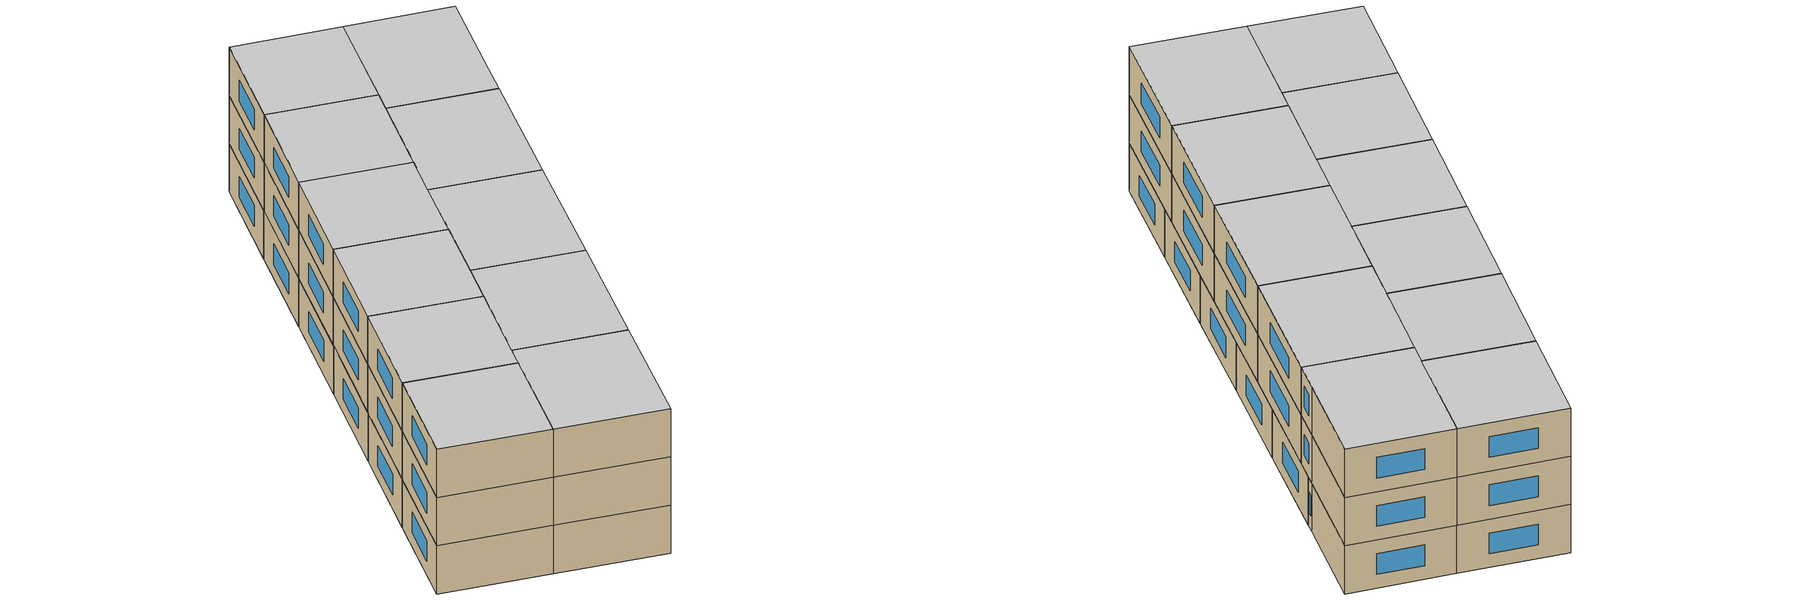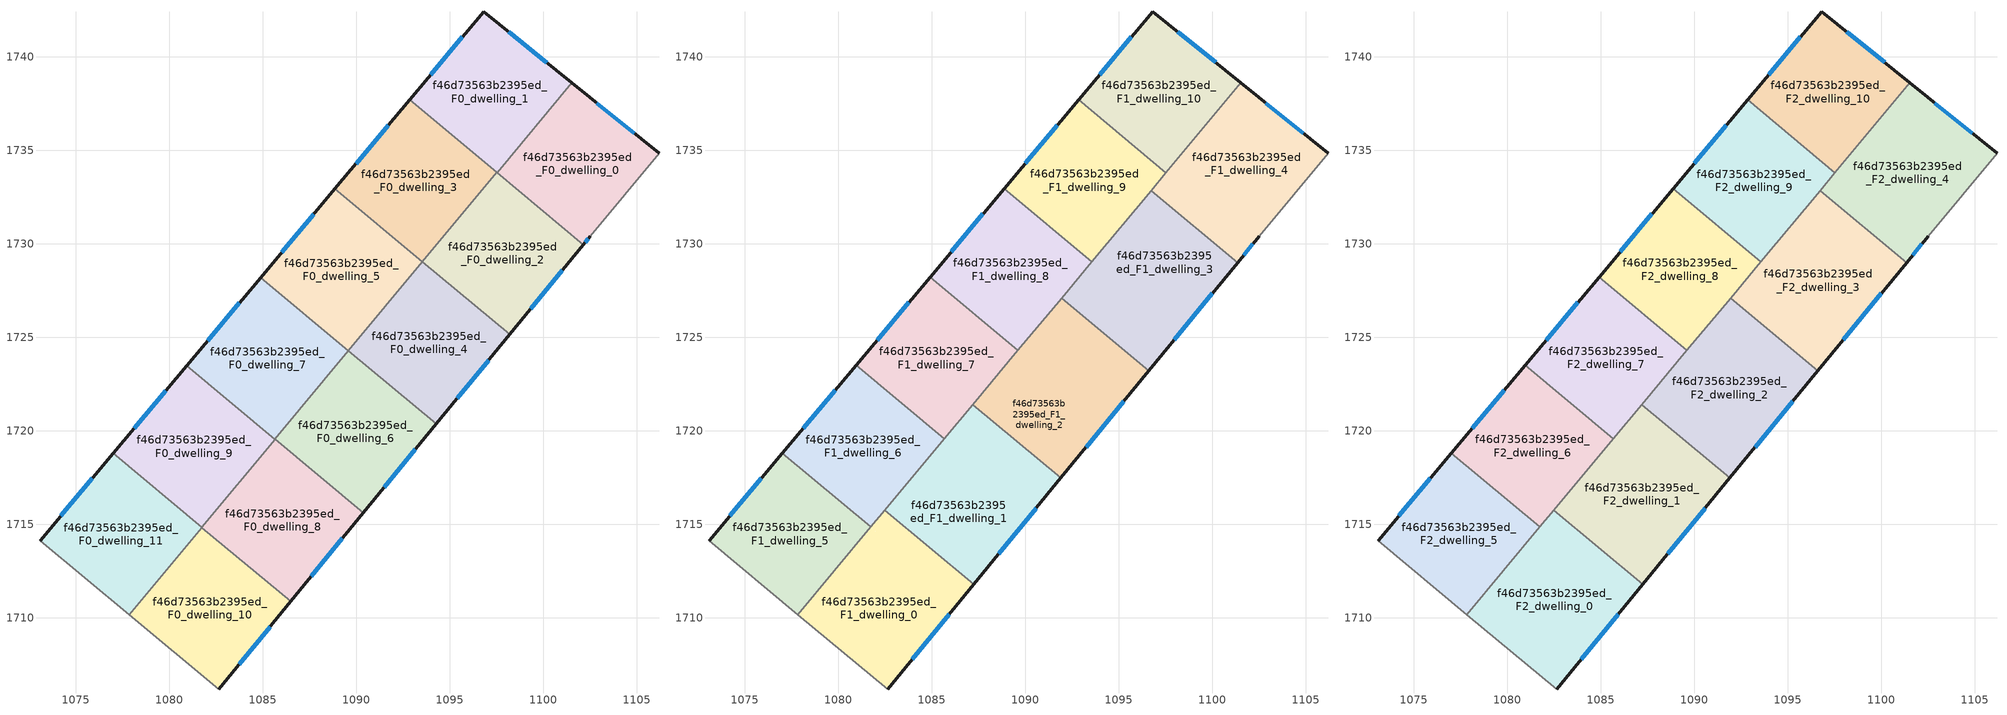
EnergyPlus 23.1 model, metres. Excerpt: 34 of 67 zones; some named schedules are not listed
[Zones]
f46d73563b2395ed_F0_dwelling_0
 floor ground (EU_floor_Construction): 1106.19,1734.84 1102.51,1730.4 1102.14,1729.96 1097.53,1733.8 1101.53,1738.6 z0
 wall outside (EU_wall_Construction): 1106.19,1734.84 1101.53,1738.6 / 1102.14,1729.96 1102.51,1730.4 z0:3
 wall adiabatic (EU_wall_Construction): 1102.51,1730.4 1106.19,1734.84 z0:3
 wall to f46d73563b2395ed_F0_dwelling_1 (EU_wall_Construction): 1101.53,1738.6 1097.53,1733.8 z0:3
 wall to f46d73563b2395ed_F0_dwelling_2 (EU_wall_Construction): 1097.53,1733.8 1102.14,1729.96 z0:3
 window (EU_Window_Construction): 1104.86,1735.91 1102.86,1737.53 / 1102.25,1730.09 1102.4,1730.28 z0.86:2.14
f46d73563b2395ed_F0_dwelling_1
 floor ground (EU_floor_Construction): 1101.53,1738.6 1097.53,1733.8 1092.86,1737.7 1096.82,1742.42 z0
 wall outside (EU_wall_Construction): 1101.53,1738.6 1096.82,1742.42 1092.86,1737.7 z0:3
 wall to f46d73563b2395ed_F0_dwelling_3 (EU_wall_Construction): 1092.86,1737.7 1097.51,1733.83 z0:3
 wall to f46d73563b2395ed_F0_dwelling_2 (EU_wall_Construction): 1097.51,1733.82 1097.53,1733.8 z0:3
 window (EU_Window_Construction): 1095.68,1741.07 1093.99,1739.05 / 1100.19,1739.69 1098.16,1741.33 z0.86:2.14
f46d73563b2395ed_F0_dwelling_10
 floor ground (EU_floor_Construction): 1086.5,1710.88 1082.64,1706.17 1077.86,1710.15 1081.75,1714.83 z0
 wall outside (EU_wall_Construction): 1082.64,1706.17 1086.5,1710.88 z0:3
 wall adiabatic (EU_wall_Construction): 1077.86,1710.15 1082.64,1706.17 z0:3
 wall to f46d73563b2395ed_F0_dwelling_11 (EU_wall_Construction): 1081.75,1714.83 1077.86,1710.15 z0:3
 wall to f46d73563b2395ed_F0_dwelling_8 (EU_wall_Construction): 1086.5,1710.88 1081.75,1714.83 z0:3
 window (EU_Window_Construction): 1083.74,1707.52 1085.39,1709.53 z0.86:2.14
f46d73563b2395ed_F0_dwelling_11
 floor ground (EU_floor_Construction): 1081.75,1714.83 1077.86,1710.15 1073.09,1714.12 1077,1718.79 z0
 wall outside (EU_wall_Construction): 1077,1718.79 1073.09,1714.12 z0:3
 wall adiabatic (EU_wall_Construction): 1073.09,1714.12 1077.86,1710.15 z0:3
 wall to f46d73563b2395ed_F0_dwelling_9 (EU_wall_Construction): 1081.74,1714.84 1077,1718.79 z0:3
 wall to f46d73563b2395ed_F0_dwelling_8 (EU_wall_Construction): 1081.75,1714.83 1081.74,1714.84 z0:3
 window (EU_Window_Construction): 1075.88,1717.46 1074.21,1715.46 z0.86:2.14
f46d73563b2395ed_F0_dwelling_2
 floor ground (EU_floor_Construction): 1102.14,1729.96 1098.2,1725.15 1093.53,1729.05 1097.51,1733.83 z0
 wall outside (EU_wall_Construction): 1098.2,1725.15 1102.14,1729.96 z0:3
 wall to f46d73563b2395ed_F0_dwelling_3 (EU_wall_Construction): 1097.51,1733.83 1093.53,1729.05 z0:3
 wall to f46d73563b2395ed_F0_dwelling_4 (EU_wall_Construction): 1093.54,1729.04 1098.2,1725.15 z0:3
 wall to f46d73563b2395ed_F0_dwelling_5 (EU_wall_Construction): 1093.53,1729.05 1093.54,1729.04 z0:3
 window (EU_Window_Construction): 1099.33,1726.53 1101.02,1728.59 z0.86:2.14
f46d73563b2395ed_F0_dwelling_3
 floor ground (EU_floor_Construction): 1097.51,1733.83 1093.53,1729.05 1088.86,1732.93 1092.86,1737.7 z0
 wall outside (EU_wall_Construction): 1092.86,1737.7 1088.86,1732.93 z0:3
 wall to f46d73563b2395ed_F0_dwelling_5 (EU_wall_Construction): 1088.86,1732.93 1093.53,1729.05 z0:3
 window (EU_Window_Construction): 1091.72,1736.34 1090,1734.29 z0.86:2.14
f46d73563b2395ed_F0_dwelling_4
 floor ground (EU_floor_Construction): 1098.2,1725.15 1094.28,1720.37 1089.58,1724.28 1093.54,1729.04 z0
 wall outside (EU_wall_Construction): 1094.28,1720.37 1098.2,1725.15 z0:3
 wall to f46d73563b2395ed_F0_dwelling_5 (EU_wall_Construction): 1093.54,1729.04 1089.58,1724.28 z0:3
 wall to f46d73563b2395ed_F0_dwelling_6 (EU_wall_Construction): 1089.59,1724.27 1094.28,1720.37 z0:3
 wall to f46d73563b2395ed_F0_dwelling_7 (EU_wall_Construction): 1089.58,1724.28 1089.59,1724.27 z0:3
 window (EU_Window_Construction): 1095.4,1721.73 1097.08,1723.78 z0.86:2.14
f46d73563b2395ed_F0_dwelling_5
 floor ground (EU_floor_Construction): 1093.54,1729.04 1089.58,1724.28 1084.89,1728.19 1088.86,1732.93 z0
 wall outside (EU_wall_Construction): 1088.86,1732.93 1084.89,1728.19 z0:3
 wall to f46d73563b2395ed_F0_dwelling_7 (EU_wall_Construction): 1084.89,1728.19 1089.58,1724.28 z0:3
 window (EU_Window_Construction): 1087.73,1731.58 1086.02,1729.55 z0.86:2.14
f46d73563b2395ed_F0_dwelling_6
 floor ground (EU_floor_Construction): 1094.28,1720.37 1090.38,1715.61 1085.65,1719.55 1089.59,1724.28 z0
 wall outside (EU_wall_Construction): 1090.38,1715.61 1094.28,1720.37 z0:3
 wall to f46d73563b2395ed_F0_dwelling_7 (EU_wall_Construction): 1089.59,1724.28 1085.65,1719.55 z0:3
 wall to f46d73563b2395ed_F0_dwelling_8 (EU_wall_Construction): 1085.66,1719.54 1090.38,1715.61 z0:3
 wall to f46d73563b2395ed_F0_dwelling_9 (EU_wall_Construction): 1085.65,1719.55 1085.66,1719.54 z0:3
 window (EU_Window_Construction): 1091.49,1716.97 1093.16,1719.01 z0.86:2.14
f46d73563b2395ed_F0_dwelling_7
 floor ground (EU_floor_Construction): 1089.59,1724.28 1085.65,1719.55 1080.93,1723.48 1084.89,1728.19 z0
 wall outside (EU_wall_Construction): 1084.89,1728.19 1080.93,1723.48 z0:3
 wall to f46d73563b2395ed_F0_dwelling_9 (EU_wall_Construction): 1080.93,1723.48 1085.65,1719.55 z0:3
 window (EU_Window_Construction): 1083.76,1726.84 1082.06,1724.82 z0.86:2.14
f46d73563b2395ed_F0_dwelling_8
 floor ground (EU_floor_Construction): 1090.38,1715.61 1086.5,1710.88 1081.74,1714.84 1085.66,1719.54 z0
 wall outside (EU_wall_Construction): 1086.5,1710.88 1090.38,1715.61 z0:3
 wall to f46d73563b2395ed_F0_dwelling_9 (EU_wall_Construction): 1085.66,1719.54 1081.74,1714.84 z0:3
 window (EU_Window_Construction): 1087.6,1712.23 1089.27,1714.26 z0.86:2.14
f46d73563b2395ed_F0_dwelling_9
 floor ground (EU_floor_Construction): 1085.66,1719.54 1081.74,1714.84 1077,1718.79 1080.93,1723.48 z0
 wall outside (EU_wall_Construction): 1080.93,1723.48 1077,1718.79 z0:3
 window (EU_Window_Construction): 1079.81,1722.14 1078.13,1720.13 z0.86:2.14
 ceiling adiabatic (EU_roof_Construction): 1082.51,1715.75 1082.5,1715.76 1085.65,1719.55 1085.66,1719.54 1080.93,1723.48 1077.02,1718.81 1081.75,1714.87 1081.73,1714.85 1081.74,1714.84 z3
f46d73563b2395ed_F1_dwelling_0
 floor to f46d73563b2395ed_F0_dwelling_10 (EU_floor_Construction): 1086.5,1710.88 1082.64,1706.17 1077.86,1710.15 1081.75,1714.83 z3
 floor to f46d73563b2395ed_F0_dwelling_8 (EU_floor_Construction): 1087.25,1711.8 1086.5,1710.88 1081.74,1714.84 1082.51,1715.75 z3
 floor to f46d73563b2395ed_F0_dwelling_11 (EU_floor_Construction): 1081.75,1714.83 1077.86,1710.15 1077.84,1710.17 1081.73,1714.85 z3
 floor adiabatic (EU_floor_Construction): 1082.51,1715.75 1081.74,1714.84 1081.73,1714.85 1082.5,1715.76 z3
 wall outside (EU_wall_Construction): 1082.64,1706.17 1087.25,1711.8 z3:6
 wall to f46d73563b2395ed_F1_dwelling_1 (EU_wall_Construction): 1087.25,1711.8 1082.5,1715.76 z3:6
 wall adiabatic (EU_wall_Construction): 1077.84,1710.17 1082.64,1706.17 z3:6
 wall to f46d73563b2395ed_F1_dwelling_5 (EU_wall_Construction): 1081.75,1714.87 1077.84,1710.17 z3:6
 wall to f46d73563b2395ed_F1_dwelling_6 (EU_wall_Construction): 1082.5,1715.76 1081.75,1714.87 z3:6
 window (EU_Window_Construction): 1083.96,1707.78 1085.93,1710.19 z3.86:5.14
f46d73563b2395ed_F1_dwelling_1
 floor to f46d73563b2395ed_F0_dwelling_8 (EU_floor_Construction): 1090.38,1715.61 1087.25,1711.8 1082.51,1715.75 1085.66,1719.54 z3
 floor to f46d73563b2395ed_F0_dwelling_6 (EU_floor_Construction): 1091.91,1717.48 1090.38,1715.61 1085.65,1719.55 1087.2,1721.4 z3
 floor to f46d73563b2395ed_F0_dwelling_9 (EU_floor_Construction): 1085.66,1719.54 1082.51,1715.75 1082.5,1715.76 1085.65,1719.55 z3
 wall outside (EU_wall_Construction): 1087.25,1711.8 1091.91,1717.48 z3:6
 wall to f46d73563b2395ed_F1_dwelling_2 (EU_wall_Construction): 1091.91,1717.48 1087.2,1721.4 z3:6
 wall to f46d73563b2395ed_F1_dwelling_6 (EU_wall_Construction): 1085.68,1719.58 1082.5,1715.76 z3:6
 wall to f46d73563b2395ed_F1_dwelling_7 (EU_wall_Construction): 1087.2,1721.4 1085.68,1719.58 z3:6
 window (EU_Window_Construction): 1088.58,1713.42 1090.58,1715.86 z3.86:5.14
f46d73563b2395ed_F1_dwelling_10
 floor to f46d73563b2395ed_F0_dwelling_1 (EU_floor_Construction): 1101.53,1738.61 1097.53,1733.81 1092.86,1737.7 1096.82,1742.42 z3
 wall outside (EU_wall_Construction): 1101.53,1738.61 1096.82,1742.42 1092.85,1737.69 z3:6
 wall to f46d73563b2395ed_F1_dwelling_9 (EU_wall_Construction): 1092.85,1737.69 1097.52,1733.8 z3:6
 wall to f46d73563b2395ed_F1_dwelling_4 (EU_wall_Construction): 1097.52,1733.8 1101.53,1738.61 z3:6
 window (EU_Window_Construction): 1095.68,1741.07 1093.99,1739.04 / 1100.18,1739.7 1098.16,1741.33 z3.86:5.14
f46d73563b2395ed_F1_dwelling_2
 floor to f46d73563b2395ed_F0_dwelling_6 (EU_floor_Construction): 1094.28,1720.37 1091.91,1717.48 1087.2,1721.4 1089.59,1724.27 z3
 floor to f46d73563b2395ed_F0_dwelling_4 (EU_floor_Construction): 1096.61,1723.21 1094.28,1720.37 1089.59,1724.27 1089.61,1724.3 1091.94,1727.1 z3
 wall outside (EU_wall_Construction): 1091.91,1717.48 1096.61,1723.21 z3:6
 wall to f46d73563b2395ed_F1_dwelling_3 (EU_wall_Construction): 1096.61,1723.21 1091.94,1727.1 z3:6
 wall to f46d73563b2395ed_F1_dwelling_7 (EU_wall_Construction): 1089.61,1724.3 1087.2,1721.4 z3:6
 wall to f46d73563b2395ed_F1_dwelling_8 (EU_wall_Construction): 1091.94,1727.1 1089.61,1724.3 z3:6
 window (EU_Window_Construction): 1093.25,1719.12 1095.27,1721.57 z3.86:5.14
f46d73563b2395ed_F1_dwelling_3
 floor to f46d73563b2395ed_F0_dwelling_2 (EU_floor_Construction): 1101.35,1729 1098.2,1725.15 1093.55,1729.03 1096.73,1732.85 z3
 floor to f46d73563b2395ed_F0_dwelling_4 (EU_floor_Construction): 1098.2,1725.15 1096.61,1723.21 1091.94,1727.1 1093.55,1729.03 z3
 wall outside (EU_wall_Construction): 1096.61,1723.21 1101.35,1729 z3:6
 wall to f46d73563b2395ed_F1_dwelling_4 (EU_wall_Construction): 1101.35,1729 1096.73,1732.85 z3:6
 wall to f46d73563b2395ed_F1_dwelling_9 (EU_wall_Construction): 1096.73,1732.85 1093.56,1729.04 z3:6
 wall to f46d73563b2395ed_F1_dwelling_8 (EU_wall_Construction): 1093.56,1729.04 1091.94,1727.1 z3:6
 window (EU_Window_Construction): 1097.96,1724.87 1100,1727.34 z3.86:5.14
f46d73563b2395ed_F1_dwelling_4
 floor to f46d73563b2395ed_F0_dwelling_0 (EU_floor_Construction): 1106.19,1734.84 1102.51,1730.4 1102.14,1729.96 1097.53,1733.8 1101.53,1738.6 z3
 floor to f46d73563b2395ed_F0_dwelling_2 (EU_floor_Construction): 1102.14,1729.96 1101.35,1729 1096.73,1732.85 1097.53,1733.81 z3
 wall outside (EU_wall_Construction): 1106.19,1734.84 1101.53,1738.61 / 1101.35,1729 1102.51,1730.4 z3:6
 wall adiabatic (EU_wall_Construction): 1102.51,1730.4 1106.19,1734.84 z3:6
 wall to f46d73563b2395ed_F1_dwelling_9 (EU_wall_Construction): 1097.52,1733.8 1096.73,1732.85 z3:6
 window (EU_Window_Construction): 1104.86,1735.91 1102.86,1737.53 / 1101.68,1729.4 1102.18,1730 z3.86:5.14
f46d73563b2395ed_F1_dwelling_5
 floor to f46d73563b2395ed_F0_dwelling_11 (EU_floor_Construction): 1081.73,1714.85 1077.84,1710.17 1073.09,1714.12 1077,1718.79 z3
 floor to f46d73563b2395ed_F0_dwelling_9 (EU_floor_Construction): 1081.75,1714.87 1081.73,1714.85 1077,1718.79 1077.02,1718.81 z3
 wall outside (EU_wall_Construction): 1077.02,1718.81 1073.09,1714.12 z3:6
 wall adiabatic (EU_wall_Construction): 1073.09,1714.12 1077.84,1710.17 z3:6
 wall to f46d73563b2395ed_F1_dwelling_6 (EU_wall_Construction): 1081.75,1714.87 1077.02,1718.81 z3:6
 window (EU_Window_Construction): 1075.9,1717.47 1074.21,1715.46 z3.86:5.14
f46d73563b2395ed_F1_dwelling_6
 floor adiabatic (EU_floor_Construction): 1085.65,1719.55 1081.75,1714.87 1077.02,1718.81 1080.93,1723.48 z3
 floor to f46d73563b2395ed_F0_dwelling_7 (EU_floor_Construction): 1085.67,1719.58 1085.65,1719.55 1080.93,1723.48 1080.96,1723.51 z3
 wall outside (EU_wall_Construction): 1080.96,1723.51 1077.02,1718.81 z3:6
 wall to f46d73563b2395ed_F1_dwelling_7 (EU_wall_Construction): 1085.67,1719.58 1080.96,1723.51 z3:6
 window (EU_Window_Construction): 1079.83,1722.16 1078.14,1720.15 z3.86:5.14
f46d73563b2395ed_F1_dwelling_7
 floor to f46d73563b2395ed_F0_dwelling_5 (EU_floor_Construction): 1089.6,1724.31 1089.58,1724.28 1084.89,1728.19 1084.91,1728.22 z3
 floor to f46d73563b2395ed_F0_dwelling_7 (EU_floor_Construction): 1089.59,1724.28 1085.67,1719.58 1080.96,1723.51 1084.89,1728.19 z3
 wall outside (EU_wall_Construction): 1084.91,1728.22 1080.96,1723.51 z3:6
 wall to f46d73563b2395ed_F1_dwelling_8 (EU_wall_Construction): 1089.61,1724.3 1084.91,1728.22 z3:6
 window (EU_Window_Construction): 1083.78,1726.87 1082.09,1724.85 z3.86:5.14
f46d73563b2395ed_F1_dwelling_8
 floor to f46d73563b2395ed_F0_dwelling_4 (EU_floor_Construction): 1093.55,1729.03 1089.61,1724.3 1089.6,1724.31 1093.54,1729.04 z3
 floor to f46d73563b2395ed_F0_dwelling_5 (EU_floor_Construction): 1093.54,1729.04 1089.6,1724.31 1084.91,1728.22 1088.86,1732.93 z3
 floor to f46d73563b2395ed_F0_dwelling_3 (EU_floor_Construction): 1093.54,1729.06 1093.53,1729.05 1088.86,1732.93 1088.88,1732.95 z3
 wall outside (EU_wall_Construction): 1088.88,1732.95 1084.91,1728.22 z3:6
 wall to f46d73563b2395ed_F1_dwelling_9 (EU_wall_Construction): 1093.56,1729.04 1088.88,1732.95 z3:6
 window (EU_Window_Construction): 1087.74,1731.6 1086.04,1729.57 z3.86:5.14
f46d73563b2395ed_F1_dwelling_9
 floor to f46d73563b2395ed_F0_dwelling_3 (EU_floor_Construction): 1097.5,1733.82 1093.54,1729.06 1088.88,1732.95 1092.85,1737.69 z3
 floor to f46d73563b2395ed_F0_dwelling_2 (EU_floor_Construction): 1097.52,1733.8 1093.56,1729.04 1093.54,1729.06 1097.5,1733.82 z3
 wall outside (EU_wall_Construction): 1092.85,1737.69 1088.88,1732.95 z3:6
 window (EU_Window_Construction): 1091.72,1736.34 1090.01,1734.3 z3.86:5.14
f46d73563b2395ed_F2_dwelling_0
 floor to f46d73563b2395ed_F1_dwelling_0 (EU_floor_Construction): 1087.25,1711.8 1082.64,1706.17 1077.84,1710.17 1082.5,1715.76 z6
 wall outside (EU_wall_Construction): 1082.64,1706.17 1087.25,1711.8 z6:9
 wall to f46d73563b2395ed_F2_dwelling_1 (EU_wall_Construction): 1087.25,1711.8 1082.5,1715.76 z6:9
 wall adiabatic (EU_wall_Construction): 1077.84,1710.17 1082.64,1706.17 z6:9
 wall to f46d73563b2395ed_F2_dwelling_5 (EU_wall_Construction): 1081.75,1714.87 1077.84,1710.17 z6:9
 wall to f46d73563b2395ed_F2_dwelling_6 (EU_wall_Construction): 1082.5,1715.76 1081.75,1714.87 z6:9
 window (EU_Window_Construction): 1083.96,1707.78 1085.93,1710.19 z6.86:8.14
 ceiling to f46d73563b2395ed_F3_dwelling_0 (EU_floor_Construction): 1082.64,1706.17 1087.25,1711.8 1082.5,1715.76 1077.84,1710.17 z9
f46d73563b2395ed_F2_dwelling_1
 floor to f46d73563b2395ed_F1_dwelling_1 (EU_floor_Construction): 1091.91,1717.48 1087.25,1711.8 1082.5,1715.76 1087.2,1721.4 z6
 wall outside (EU_wall_Construction): 1087.25,1711.8 1091.91,1717.48 z6:9
 wall to f46d73563b2395ed_F2_dwelling_2 (EU_wall_Construction): 1091.91,1717.48 1087.2,1721.4 z6:9
 wall to f46d73563b2395ed_F2_dwelling_6 (EU_wall_Construction): 1085.68,1719.58 1082.5,1715.76 z6:9
 wall to f46d73563b2395ed_F2_dwelling_7 (EU_wall_Construction): 1087.2,1721.4 1085.68,1719.58 z6:9
 window (EU_Window_Construction): 1088.58,1713.42 1090.58,1715.86 z6.86:8.14
 ceiling to f46d73563b2395ed_F3_dwelling_1 (EU_floor_Construction): 1087.25,1711.8 1091.91,1717.48 1087.2,1721.4 1082.5,1715.76 z9
f46d73563b2395ed_F2_dwelling_10
 floor to f46d73563b2395ed_F1_dwelling_10 (EU_floor_Construction): 1101.53,1738.61 1097.52,1733.8 1092.85,1737.69 1096.82,1742.42 z6
 wall outside (EU_wall_Construction): 1101.53,1738.61 1096.82,1742.42 1092.85,1737.69 z6:9
 wall to f46d73563b2395ed_F2_dwelling_9 (EU_wall_Construction): 1092.85,1737.69 1097.52,1733.8 z6:9
 wall to f46d73563b2395ed_F2_dwelling_4 (EU_wall_Construction): 1097.52,1733.8 1101.53,1738.61 z6:9
 window (EU_Window_Construction): 1095.68,1741.07 1093.99,1739.04 / 1100.18,1739.7 1098.16,1741.33 z6.86:8.14
 ceiling to f46d73563b2395ed_F3_dwelling_10 (EU_floor_Construction): 1097.52,1733.8 1101.53,1738.61 1096.82,1742.42 1092.85,1737.69 z9
f46d73563b2395ed_F2_dwelling_2
 floor to f46d73563b2395ed_F1_dwelling_2 (EU_floor_Construction): 1096.61,1723.21 1091.91,1717.48 1087.2,1721.4 1091.94,1727.1 z6
 wall outside (EU_wall_Construction): 1091.91,1717.48 1096.61,1723.21 z6:9
 wall to f46d73563b2395ed_F2_dwelling_3 (EU_wall_Construction): 1096.61,1723.21 1091.94,1727.1 z6:9
 wall to f46d73563b2395ed_F2_dwelling_7 (EU_wall_Construction): 1089.61,1724.3 1087.2,1721.4 z6:9
 wall to f46d73563b2395ed_F2_dwelling_8 (EU_wall_Construction): 1091.94,1727.1 1089.61,1724.3 z6:9
 window (EU_Window_Construction): 1093.25,1719.12 1095.27,1721.57 z6.86:8.14
 ceiling to f46d73563b2395ed_F3_dwelling_2 (EU_floor_Construction): 1091.91,1717.48 1096.61,1723.21 1091.94,1727.1 1087.2,1721.4 z9
f46d73563b2395ed_F2_dwelling_3
 floor to f46d73563b2395ed_F1_dwelling_3 (EU_floor_Construction): 1101.35,1729 1096.61,1723.21 1091.94,1727.1 1096.73,1732.85 z6
 wall outside (EU_wall_Construction): 1096.61,1723.21 1101.35,1729 z6:9
 wall to f46d73563b2395ed_F2_dwelling_4 (EU_wall_Construction): 1101.35,1729 1096.73,1732.85 z6:9
 wall to f46d73563b2395ed_F2_dwelling_9 (EU_wall_Construction): 1096.73,1732.85 1093.56,1729.04 z6:9
 wall to f46d73563b2395ed_F2_dwelling_8 (EU_wall_Construction): 1093.56,1729.04 1091.94,1727.1 z6:9
 window (EU_Window_Construction): 1097.96,1724.87 1100,1727.34 z6.86:8.14
 ceiling to f46d73563b2395ed_F3_dwelling_3 (EU_floor_Construction): 1096.61,1723.21 1101.35,1729 1096.73,1732.85 1091.94,1727.1 z9
f46d73563b2395ed_F2_dwelling_4
 floor to f46d73563b2395ed_F1_dwelling_4 (EU_floor_Construction): 1106.19,1734.84 1102.51,1730.4 1101.35,1729 1096.73,1732.85 1101.53,1738.61 z6
 wall outside (EU_wall_Construction): 1106.19,1734.84 1101.53,1738.61 / 1101.35,1729 1102.51,1730.4 z6:9
 wall adiabatic (EU_wall_Construction): 1102.51,1730.4 1106.19,1734.84 z6:9
 wall to f46d73563b2395ed_F2_dwelling_9 (EU_wall_Construction): 1097.52,1733.8 1096.73,1732.85 z6:9
 window (EU_Window_Construction): 1104.86,1735.91 1102.86,1737.53 / 1101.68,1729.4 1102.18,1730 z6.86:8.14
 ceiling to f46d73563b2395ed_F3_dwelling_4 (EU_floor_Construction): 1102.51,1730.4 1106.19,1734.84 1101.53,1738.61 1096.73,1732.85 1101.35,1729 z9
f46d73563b2395ed_F2_dwelling_5
 floor to f46d73563b2395ed_F1_dwelling_5 (EU_floor_Construction): 1081.75,1714.87 1077.84,1710.17 1073.09,1714.12 1077.02,1718.81 z6
 wall outside (EU_wall_Construction): 1077.02,1718.81 1073.09,1714.12 z6:9
 wall adiabatic (EU_wall_Construction): 1073.09,1714.12 1077.84,1710.17 z6:9
 wall to f46d73563b2395ed_F2_dwelling_6 (EU_wall_Construction): 1081.75,1714.87 1077.02,1718.81 z6:9
 window (EU_Window_Construction): 1075.9,1717.47 1074.21,1715.46 z6.86:8.14
 ceiling to f46d73563b2395ed_F3_dwelling_5 (EU_floor_Construction): 1077.84,1710.17 1081.75,1714.87 1077.02,1718.81 1073.09,1714.12 z9
f46d73563b2395ed_F2_dwelling_6
 floor to f46d73563b2395ed_F1_dwelling_6 (EU_floor_Construction): 1085.67,1719.58 1081.75,1714.87 1077.02,1718.81 1080.96,1723.51 z6
 wall outside (EU_wall_Construction): 1080.96,1723.51 1077.02,1718.81 z6:9
 wall to f46d73563b2395ed_F2_dwelling_7 (EU_wall_Construction): 1085.67,1719.58 1080.96,1723.51 z6:9
 window (EU_Window_Construction): 1079.83,1722.16 1078.14,1720.15 z6.86:8.14
 ceiling to f46d73563b2395ed_F3_dwelling_6 (EU_floor_Construction): 1081.75,1714.87 1085.67,1719.58 1080.96,1723.51 1077.02,1718.81 z9
f46d73563b2395ed_F2_dwelling_7
 floor to f46d73563b2395ed_F1_dwelling_7 (EU_floor_Construction): 1089.61,1724.3 1085.67,1719.58 1080.96,1723.51 1084.91,1728.22 z6
 wall outside (EU_wall_Construction): 1084.91,1728.22 1080.96,1723.51 z6:9
 wall to f46d73563b2395ed_F2_dwelling_8 (EU_wall_Construction): 1089.61,1724.3 1084.91,1728.22 z6:9
 window (EU_Window_Construction): 1083.78,1726.87 1082.09,1724.85 z6.86:8.14
 ceiling to f46d73563b2395ed_F3_dwelling_7 (EU_floor_Construction): 1085.67,1719.58 1089.61,1724.3 1084.91,1728.22 1080.96,1723.51 z9
f46d73563b2395ed_F2_dwelling_8
 floor to f46d73563b2395ed_F1_dwelling_8 (EU_floor_Construction): 1093.56,1729.04 1089.61,1724.3 1084.91,1728.22 1088.88,1732.95 z6
 wall outside (EU_wall_Construction): 1088.88,1732.95 1084.91,1728.22 z6:9
 wall to f46d73563b2395ed_F2_dwelling_9 (EU_wall_Construction): 1093.56,1729.04 1088.88,1732.95 z6:9
 window (EU_Window_Construction): 1087.74,1731.6 1086.04,1729.57 z6.86:8.14
 ceiling to f46d73563b2395ed_F3_dwelling_8 (EU_floor_Construction): 1089.61,1724.3 1093.56,1729.04 1088.88,1732.95 1084.91,1728.22 z9
f46d73563b2395ed_F2_dwelling_9
 floor to f46d73563b2395ed_F1_dwelling_9 (EU_floor_Construction): 1097.52,1733.8 1093.56,1729.04 1088.88,1732.95 1092.85,1737.69 z6
 wall outside (EU_wall_Construction): 1092.85,1737.69 1088.88,1732.95 z6:9
 window (EU_Window_Construction): 1091.72,1736.34 1090.01,1734.3 z6.86:8.14
 ceiling to f46d73563b2395ed_F3_dwelling_9 (EU_floor_Construction): 1093.56,1729.04 1097.52,1733.8 1092.85,1737.69 1088.88,1732.95 z9
[Building]
EU S2 Campaign: North Axis=0; Terrain=City; Solar Distribution=FullExterior
[Site:Location]
Helsinki-Vantaa.AP: Latitude=60.317; Longitude=24.963; Time Zone=2; Elevation=54.6
[SizingPeriod:WeatherFileDays]
AnnualSizingPeriod: Begin Month=1; Begin Day of Month=1; End Month=12; End Day of Month=31; Day of Week for Start Day=Monday; Use Weather File Daylight Saving Period=No; Use Weather File Rain and Snow Indicators=No
[MATERIAL]
EU_InternalMass_Material: Roughness=MediumRough; Thickness=0.1; Conductivity=1; Density=1800; Specific Heat=900; Thermal Absorptance=0.9; Solar Absorptance=0.7; Visible Absorptance=0.7
[MATERIAL:NOMASS] Roughness=MediumRough; Thermal Absorptance=0.9; Solar Absorptance=0.7; Visible Absorptance=0.7
Name | Thermal Resistance
EU_wall_NoMass | 1.10183
EU_roof_NoMass; EU_floor_NoMass | 1.70606
[WINDOWMATERIAL:SIMPLEGLAZINGSYSTEM]
EU_Window_SimpleGlazing: UFactor=3.11035; Solar Heat Gain Coefficient=0.8; Visible Transmittance=0.8
[CONSTRUCTION]
EU_wall_Construction: EU_wall_NoMass
EU_roof_Construction: EU_roof_NoMass
EU_floor_Construction: EU_floor_NoMass
EU_Window_Construction: EU_Window_SimpleGlazing
EU_InternalMass_Construction: EU_InternalMass_Material
[ZONE] Type=1; Multiplier=1; Ceiling Height=autocalculate; Floor Area=autocalculate; Part of Total Floor Area=Yes
Name | Volume
f46d73563b2395ed_F0_dwelling_0 | 113.111
f46d73563b2395ed_F1_dwelling_0; f46d73563b2395ed_F2_dwelling_0 | 135.708
f46d73563b2395ed_F0_dwelling_1 | 113.106
f46d73563b2395ed_F1_dwelling_1; f46d73563b2395ed_F2_dwelling_1; f46d73563b2395ed_F1_dwelling_2; f46d73563b2395ed_F2_dwelling_2 | 135.727
f46d73563b2395ed_F0_dwelling_10; f46d73563b2395ed_F0_dwelling_4 | 113.105
f46d73563b2395ed_F1_dwelling_10; f46d73563b2395ed_F2_dwelling_10; f46d73563b2395ed_F0_dwelling_5 | 113.103
f46d73563b2395ed_F0_dwelling_11 | 113.086
f46d73563b2395ed_F0_dwelling_2; f46d73563b2395ed_F1_dwelling_6; f46d73563b2395ed_F2_dwelling_6 | 113.095
f46d73563b2395ed_F0_dwelling_3 | 113.089
f46d73563b2395ed_F1_dwelling_3; f46d73563b2395ed_F2_dwelling_3 | 135.705
f46d73563b2395ed_F1_dwelling_4; f46d73563b2395ed_F2_dwelling_4 | 135.725
f46d73563b2395ed_F1_dwelling_5; f46d73563b2395ed_F2_dwelling_5; f46d73563b2395ed_F1_dwelling_7; f46d73563b2395ed_F2_dwelling_7 | 113.108
f46d73563b2395ed_F0_dwelling_6 | 113.112
f46d73563b2395ed_F0_dwelling_7 | 113.11
f46d73563b2395ed_F0_dwelling_8 | 113.097
f46d73563b2395ed_F1_dwelling_8; f46d73563b2395ed_F2_dwelling_8 | 113.093
f46d73563b2395ed_F0_dwelling_9 | 113.096
f46d73563b2395ed_F1_dwelling_9; f46d73563b2395ed_F2_dwelling_9 | 113.1
[INTERNALMASS] Construction=EU_InternalMass_Construction
Name | Zone or ZoneList | Surface Area
f46d73563b2395ed_F0_dwelling_0_EU_InternalMass | f46d73563b2395ed_F0_dwelling_0 | 37.7035
f46d73563b2395ed_F0_dwelling_1_EU_InternalMass | f46d73563b2395ed_F0_dwelling_1 | 37.7016
f46d73563b2395ed_F0_dwelling_2_EU_InternalMass | f46d73563b2395ed_F0_dwelling_2 | 37.6985
f46d73563b2395ed_F0_dwelling_3_EU_InternalMass | f46d73563b2395ed_F0_dwelling_3 | 37.6964
f46d73563b2395ed_F0_dwelling_4_EU_InternalMass | f46d73563b2395ed_F0_dwelling_4 | 37.702
f46d73563b2395ed_F0_dwelling_5_EU_InternalMass | f46d73563b2395ed_F0_dwelling_5 | 37.7007
f46d73563b2395ed_F0_dwelling_6_EU_InternalMass | f46d73563b2395ed_F0_dwelling_6 | 37.7043
f46d73563b2395ed_F0_dwelling_7_EU_InternalMass | f46d73563b2395ed_F0_dwelling_7 | 37.7031
f46d73563b2395ed_F0_dwelling_8_EU_InternalMass | f46d73563b2395ed_F0_dwelling_8 | 37.6993
f46d73563b2395ed_F0_dwelling_9_EU_InternalMass | f46d73563b2395ed_F0_dwelling_9 | 37.6984
f46d73563b2395ed_F0_dwelling_10_EU_InternalMass | f46d73563b2395ed_F0_dwelling_10 | 37.7014
f46d73563b2395ed_F0_dwelling_11_EU_InternalMass | f46d73563b2395ed_F0_dwelling_11 | 37.6955
f46d73563b2395ed_F1_dwelling_0_EU_InternalMass | f46d73563b2395ed_F1_dwelling_0 | 45.236
f46d73563b2395ed_F1_dwelling_1_EU_InternalMass | f46d73563b2395ed_F1_dwelling_1 | 45.2428
f46d73563b2395ed_F1_dwelling_2_EU_InternalMass | f46d73563b2395ed_F1_dwelling_2 | 45.2418
f46d73563b2395ed_F1_dwelling_3_EU_InternalMass | f46d73563b2395ed_F1_dwelling_3 | 45.235
f46d73563b2395ed_F1_dwelling_4_EU_InternalMass | f46d73563b2395ed_F1_dwelling_4 | 45.2417
f46d73563b2395ed_F1_dwelling_5_EU_InternalMass | f46d73563b2395ed_F1_dwelling_5 | 37.7024
f46d73563b2395ed_F1_dwelling_6_EU_InternalMass | f46d73563b2395ed_F1_dwelling_6 | 37.6984
f46d73563b2395ed_F1_dwelling_7_EU_InternalMass | f46d73563b2395ed_F1_dwelling_7 | 37.7027
f46d73563b2395ed_F1_dwelling_8_EU_InternalMass | f46d73563b2395ed_F1_dwelling_8 | 37.6976
f46d73563b2395ed_F1_dwelling_9_EU_InternalMass | f46d73563b2395ed_F1_dwelling_9 | 37.7002
f46d73563b2395ed_F1_dwelling_10_EU_InternalMass | f46d73563b2395ed_F1_dwelling_10 | 37.701
f46d73563b2395ed_F2_dwelling_0_EU_InternalMass | f46d73563b2395ed_F2_dwelling_0 | 45.236
f46d73563b2395ed_F2_dwelling_1_EU_InternalMass | f46d73563b2395ed_F2_dwelling_1 | 45.2428
f46d73563b2395ed_F2_dwelling_2_EU_InternalMass | f46d73563b2395ed_F2_dwelling_2 | 45.2418
f46d73563b2395ed_F2_dwelling_3_EU_InternalMass | f46d73563b2395ed_F2_dwelling_3 | 45.235
f46d73563b2395ed_F2_dwelling_4_EU_InternalMass | f46d73563b2395ed_F2_dwelling_4 | 45.2417
f46d73563b2395ed_F2_dwelling_5_EU_InternalMass | f46d73563b2395ed_F2_dwelling_5 | 37.7024
f46d73563b2395ed_F2_dwelling_6_EU_InternalMass | f46d73563b2395ed_F2_dwelling_6 | 37.6984
f46d73563b2395ed_F2_dwelling_7_EU_InternalMass | f46d73563b2395ed_F2_dwelling_7 | 37.7027
f46d73563b2395ed_F2_dwelling_8_EU_InternalMass | f46d73563b2395ed_F2_dwelling_8 | 37.6976
f46d73563b2395ed_F2_dwelling_9_EU_InternalMass | f46d73563b2395ed_F2_dwelling_9 | 37.7002
f46d73563b2395ed_F2_dwelling_10_EU_InternalMass | f46d73563b2395ed_F2_dwelling_10 | 37.701
[OTHEREQUIPMENT] Fuel Type=Electricity; Design Level Calculation Method=Watts/Area; Power per Zone Floor Area=1; Fraction Latent=0; Fraction Radiant=0; Fraction Lost=0; Carbon Dioxide Generation Rate=0; EndUse Subcategory=EU_Step8_InternalGains
Name | Zone or ZoneList or Space or SpaceList | Schedule
EU_Step8_InternalGain_f46d73563b2395ed_F0_dwelling_0_f000 | f46d73563b2395ed_F0_dwelling_0 | EU_Step8_GainSchedule_f46d73563b2395ed_F0_dwelling_0_f000
EU_Step8_InternalGain_f46d73563b2395ed_F0_dwelling_1_f000 | f46d73563b2395ed_F0_dwelling_1 | EU_Step8_GainSchedule_f46d73563b2395ed_F0_dwelling_1_f000
EU_Step8_InternalGain_f46d73563b2395ed_F0_dwelling_2_f000 | f46d73563b2395ed_F0_dwelling_2 | EU_Step8_GainSchedule_f46d73563b2395ed_F0_dwelling_2_f000
EU_Step8_InternalGain_f46d73563b2395ed_F0_dwelling_3_f000 | f46d73563b2395ed_F0_dwelling_3 | EU_Step8_GainSchedule_f46d73563b2395ed_F0_dwelling_3_f000
EU_Step8_InternalGain_f46d73563b2395ed_F0_dwelling_4_f000 | f46d73563b2395ed_F0_dwelling_4 | EU_Step8_GainSchedule_f46d73563b2395ed_F0_dwelling_4_f000
EU_Step8_InternalGain_f46d73563b2395ed_F0_dwelling_5_f000 | f46d73563b2395ed_F0_dwelling_5 | EU_Step8_GainSchedule_f46d73563b2395ed_F0_dwelling_5_f000
EU_Step8_InternalGain_f46d73563b2395ed_F0_dwelling_6_f000 | f46d73563b2395ed_F0_dwelling_6 | EU_Step8_GainSchedule_f46d73563b2395ed_F0_dwelling_6_f000
EU_Step8_InternalGain_f46d73563b2395ed_F0_dwelling_7_f000 | f46d73563b2395ed_F0_dwelling_7 | EU_Step8_GainSchedule_f46d73563b2395ed_F0_dwelling_7_f000
EU_Step8_InternalGain_f46d73563b2395ed_F0_dwelling_8_f000 | f46d73563b2395ed_F0_dwelling_8 | EU_Step8_GainSchedule_f46d73563b2395ed_F0_dwelling_8_f000
EU_Step8_InternalGain_f46d73563b2395ed_F0_dwelling_9_f000 | f46d73563b2395ed_F0_dwelling_9 | EU_Step8_GainSchedule_f46d73563b2395ed_F0_dwelling_9_f000
EU_Step8_InternalGain_f46d73563b2395ed_F0_dwelling_10_f000 | f46d73563b2395ed_F0_dwelling_10 | EU_Step8_GainSchedule_f46d73563b2395ed_F0_dwelling_10_f000
EU_Step8_InternalGain_f46d73563b2395ed_F0_dwelling_11_f000 | f46d73563b2395ed_F0_dwelling_11 | EU_Step8_GainSchedule_f46d73563b2395ed_F0_dwelling_11_f000
EU_Step8_InternalGain_f46d73563b2395ed_F1_dwelling_0_f000 | f46d73563b2395ed_F1_dwelling_0 | EU_Step8_GainSchedule_f46d73563b2395ed_F1_dwelling_0_f000
EU_Step8_InternalGain_f46d73563b2395ed_F1_dwelling_1_f000 | f46d73563b2395ed_F1_dwelling_1 | EU_Step8_GainSchedule_f46d73563b2395ed_F1_dwelling_1_f000
EU_Step8_InternalGain_f46d73563b2395ed_F1_dwelling_2_f000 | f46d73563b2395ed_F1_dwelling_2 | EU_Step8_GainSchedule_f46d73563b2395ed_F1_dwelling_2_f000
EU_Step8_InternalGain_f46d73563b2395ed_F1_dwelling_3_f000 | f46d73563b2395ed_F1_dwelling_3 | EU_Step8_GainSchedule_f46d73563b2395ed_F1_dwelling_3_f000
EU_Step8_InternalGain_f46d73563b2395ed_F1_dwelling_4_f000 | f46d73563b2395ed_F1_dwelling_4 | EU_Step8_GainSchedule_f46d73563b2395ed_F1_dwelling_4_f000
EU_Step8_InternalGain_f46d73563b2395ed_F1_dwelling_5_f000 | f46d73563b2395ed_F1_dwelling_5 | EU_Step8_GainSchedule_f46d73563b2395ed_F1_dwelling_5_f000
EU_Step8_InternalGain_f46d73563b2395ed_F1_dwelling_6_f000 | f46d73563b2395ed_F1_dwelling_6 | EU_Step8_GainSchedule_f46d73563b2395ed_F1_dwelling_6_f000
EU_Step8_InternalGain_f46d73563b2395ed_F1_dwelling_7_f000 | f46d73563b2395ed_F1_dwelling_7 | EU_Step8_GainSchedule_f46d73563b2395ed_F1_dwelling_7_f000
EU_Step8_InternalGain_f46d73563b2395ed_F1_dwelling_8_f000 | f46d73563b2395ed_F1_dwelling_8 | EU_Step8_GainSchedule_f46d73563b2395ed_F1_dwelling_8_f000
EU_Step8_InternalGain_f46d73563b2395ed_F1_dwelling_9_f000 | f46d73563b2395ed_F1_dwelling_9 | EU_Step8_GainSchedule_f46d73563b2395ed_F1_dwelling_9_f000
EU_Step8_InternalGain_f46d73563b2395ed_F1_dwelling_10_f000 | f46d73563b2395ed_F1_dwelling_10 | EU_Step8_GainSchedule_f46d73563b2395ed_F1_dwelling_10_f000
EU_Step8_InternalGain_f46d73563b2395ed_F2_dwelling_0_f000 | f46d73563b2395ed_F2_dwelling_0 | EU_Step8_GainSchedule_f46d73563b2395ed_F2_dwelling_0_f000
EU_Step8_InternalGain_f46d73563b2395ed_F2_dwelling_1_f000 | f46d73563b2395ed_F2_dwelling_1 | EU_Step8_GainSchedule_f46d73563b2395ed_F2_dwelling_1_f000
EU_Step8_InternalGain_f46d73563b2395ed_F2_dwelling_2_f000 | f46d73563b2395ed_F2_dwelling_2 | EU_Step8_GainSchedule_f46d73563b2395ed_F2_dwelling_2_f000
EU_Step8_InternalGain_f46d73563b2395ed_F2_dwelling_3_f000 | f46d73563b2395ed_F2_dwelling_3 | EU_Step8_GainSchedule_f46d73563b2395ed_F2_dwelling_3_f000
EU_Step8_InternalGain_f46d73563b2395ed_F2_dwelling_4_f000 | f46d73563b2395ed_F2_dwelling_4 | EU_Step8_GainSchedule_f46d73563b2395ed_F2_dwelling_4_f000
EU_Step8_InternalGain_f46d73563b2395ed_F2_dwelling_5_f000 | f46d73563b2395ed_F2_dwelling_5 | EU_Step8_GainSchedule_f46d73563b2395ed_F2_dwelling_5_f000
EU_Step8_InternalGain_f46d73563b2395ed_F2_dwelling_6_f000 | f46d73563b2395ed_F2_dwelling_6 | EU_Step8_GainSchedule_f46d73563b2395ed_F2_dwelling_6_f000
EU_Step8_InternalGain_f46d73563b2395ed_F2_dwelling_7_f000 | f46d73563b2395ed_F2_dwelling_7 | EU_Step8_GainSchedule_f46d73563b2395ed_F2_dwelling_7_f000
EU_Step8_InternalGain_f46d73563b2395ed_F2_dwelling_8_f000 | f46d73563b2395ed_F2_dwelling_8 | EU_Step8_GainSchedule_f46d73563b2395ed_F2_dwelling_8_f000
EU_Step8_InternalGain_f46d73563b2395ed_F2_dwelling_9_f000 | f46d73563b2395ed_F2_dwelling_9 | EU_Step8_GainSchedule_f46d73563b2395ed_F2_dwelling_9_f000
EU_Step8_InternalGain_f46d73563b2395ed_F2_dwelling_10_f000 | f46d73563b2395ed_F2_dwelling_10 | EU_Step8_GainSchedule_f46d73563b2395ed_F2_dwelling_10_f000
[ZONEVENTILATION:DESIGNFLOWRATE] Schedule=EU_AlwaysOn; Design Flow Rate Calculation Method=AirChanges/Hour; Air Changes per Hour=0.756316; Ventilation Type=Natural; Fan Pressure Rise=0; Fan Total Efficiency=1; Constant Term Coefficient=1; Temperature Term Coefficient=0; Velocity Term Coefficient=0; Velocity Squared Term Coefficient=0; Minimum Indoor Temperature=-100; Maximum Indoor Temperature=100; Delta Temperature=-100; Minimum Outdoor Temperature=-100; Maximum Outdoor Temperature=100; Maximum Wind Speed=40
Name | Zone or ZoneList or Space or SpaceList
EU_ConstantAir_f46d73563b2395ed_F0_dwelling_0 | f46d73563b2395ed_F0_dwelling_0
EU_ConstantAir_f46d73563b2395ed_F0_dwelling_1 | f46d73563b2395ed_F0_dwelling_1
EU_ConstantAir_f46d73563b2395ed_F0_dwelling_2 | f46d73563b2395ed_F0_dwelling_2
EU_ConstantAir_f46d73563b2395ed_F0_dwelling_3 | f46d73563b2395ed_F0_dwelling_3
EU_ConstantAir_f46d73563b2395ed_F0_dwelling_4 | f46d73563b2395ed_F0_dwelling_4
EU_ConstantAir_f46d73563b2395ed_F0_dwelling_5 | f46d73563b2395ed_F0_dwelling_5
EU_ConstantAir_f46d73563b2395ed_F0_dwelling_6 | f46d73563b2395ed_F0_dwelling_6
EU_ConstantAir_f46d73563b2395ed_F0_dwelling_7 | f46d73563b2395ed_F0_dwelling_7
EU_ConstantAir_f46d73563b2395ed_F0_dwelling_8 | f46d73563b2395ed_F0_dwelling_8
EU_ConstantAir_f46d73563b2395ed_F0_dwelling_9 | f46d73563b2395ed_F0_dwelling_9
EU_ConstantAir_f46d73563b2395ed_F0_dwelling_10 | f46d73563b2395ed_F0_dwelling_10
EU_ConstantAir_f46d73563b2395ed_F0_dwelling_11 | f46d73563b2395ed_F0_dwelling_11
EU_ConstantAir_f46d73563b2395ed_F1_dwelling_0 | f46d73563b2395ed_F1_dwelling_0
EU_ConstantAir_f46d73563b2395ed_F1_dwelling_1 | f46d73563b2395ed_F1_dwelling_1
EU_ConstantAir_f46d73563b2395ed_F1_dwelling_2 | f46d73563b2395ed_F1_dwelling_2
EU_ConstantAir_f46d73563b2395ed_F1_dwelling_3 | f46d73563b2395ed_F1_dwelling_3
EU_ConstantAir_f46d73563b2395ed_F1_dwelling_4 | f46d73563b2395ed_F1_dwelling_4
EU_ConstantAir_f46d73563b2395ed_F1_dwelling_5 | f46d73563b2395ed_F1_dwelling_5
EU_ConstantAir_f46d73563b2395ed_F1_dwelling_6 | f46d73563b2395ed_F1_dwelling_6
EU_ConstantAir_f46d73563b2395ed_F1_dwelling_7 | f46d73563b2395ed_F1_dwelling_7
EU_ConstantAir_f46d73563b2395ed_F1_dwelling_8 | f46d73563b2395ed_F1_dwelling_8
EU_ConstantAir_f46d73563b2395ed_F1_dwelling_9 | f46d73563b2395ed_F1_dwelling_9
EU_ConstantAir_f46d73563b2395ed_F1_dwelling_10 | f46d73563b2395ed_F1_dwelling_10
EU_ConstantAir_f46d73563b2395ed_F2_dwelling_0 | f46d73563b2395ed_F2_dwelling_0
EU_ConstantAir_f46d73563b2395ed_F2_dwelling_1 | f46d73563b2395ed_F2_dwelling_1
EU_ConstantAir_f46d73563b2395ed_F2_dwelling_2 | f46d73563b2395ed_F2_dwelling_2
EU_ConstantAir_f46d73563b2395ed_F2_dwelling_3 | f46d73563b2395ed_F2_dwelling_3
EU_ConstantAir_f46d73563b2395ed_F2_dwelling_4 | f46d73563b2395ed_F2_dwelling_4
EU_ConstantAir_f46d73563b2395ed_F2_dwelling_5 | f46d73563b2395ed_F2_dwelling_5
EU_ConstantAir_f46d73563b2395ed_F2_dwelling_6 | f46d73563b2395ed_F2_dwelling_6
EU_ConstantAir_f46d73563b2395ed_F2_dwelling_7 | f46d73563b2395ed_F2_dwelling_7
EU_ConstantAir_f46d73563b2395ed_F2_dwelling_8 | f46d73563b2395ed_F2_dwelling_8
EU_ConstantAir_f46d73563b2395ed_F2_dwelling_9 | f46d73563b2395ed_F2_dwelling_9
EU_ConstantAir_f46d73563b2395ed_F2_dwelling_10 | f46d73563b2395ed_F2_dwelling_10
[HVACTEMPLATE:ZONE:IDEALLOADSAIRSYSTEM] System Availability Schedule=EU_AlwaysOn; Maximum Heating Supply Air Temperature=50; Minimum Cooling Supply Air Temperature=13; Maximum Heating Supply Air Humidity Ratio=0.0156; Minimum Cooling Supply Air Humidity Ratio=0.0077; Heating Limit=NoLimit; Cooling Limit=NoLimit; Heating Availability Schedule=EU_AlwaysOn; Cooling Availability Schedule=EU_CoolingOff; Dehumidification Control Type=ConstantSensibleHeatRatio; Cooling Sensible Heat Ratio=0.7; Dehumidification Setpoint=60; Humidification Control Type=None; Humidification Setpoint=30; Outdoor Air Method=None; Outdoor Air Flow Rate per Person=0.00944; Outdoor Air Flow Rate per Zone Floor Area=0; Outdoor Air Flow Rate per Zone=0; Demand Controlled Ventilation Type=None; Outdoor Air Economizer Type=NoEconomizer; Heat Recovery Type=None; Sensible Heat Recovery Effectiveness=0.7; Latent Heat Recovery Effectiveness=0.65
Name | Template Thermostat
f46d73563b2395ed_F0_dwelling_0 | EU_HeatOnly_f46d73563b2395ed_F0_dwelling_0
f46d73563b2395ed_F0_dwelling_1 | EU_HeatOnly_f46d73563b2395ed_F0_dwelling_1
f46d73563b2395ed_F0_dwelling_2 | EU_HeatOnly_f46d73563b2395ed_F0_dwelling_2
f46d73563b2395ed_F0_dwelling_3 | EU_HeatOnly_f46d73563b2395ed_F0_dwelling_3
f46d73563b2395ed_F0_dwelling_4 | EU_HeatOnly_f46d73563b2395ed_F0_dwelling_4
f46d73563b2395ed_F0_dwelling_5 | EU_HeatOnly_f46d73563b2395ed_F0_dwelling_5
f46d73563b2395ed_F0_dwelling_6 | EU_HeatOnly_f46d73563b2395ed_F0_dwelling_6
f46d73563b2395ed_F0_dwelling_7 | EU_HeatOnly_f46d73563b2395ed_F0_dwelling_7
f46d73563b2395ed_F0_dwelling_8 | EU_HeatOnly_f46d73563b2395ed_F0_dwelling_8
f46d73563b2395ed_F0_dwelling_9 | EU_HeatOnly_f46d73563b2395ed_F0_dwelling_9
f46d73563b2395ed_F0_dwelling_10 | EU_HeatOnly_f46d73563b2395ed_F0_dwelling_10
f46d73563b2395ed_F0_dwelling_11 | EU_HeatOnly_f46d73563b2395ed_F0_dwelling_11
f46d73563b2395ed_F1_dwelling_0 | EU_HeatOnly_f46d73563b2395ed_F1_dwelling_0
f46d73563b2395ed_F1_dwelling_1 | EU_HeatOnly_f46d73563b2395ed_F1_dwelling_1
f46d73563b2395ed_F1_dwelling_2 | EU_HeatOnly_f46d73563b2395ed_F1_dwelling_2
f46d73563b2395ed_F1_dwelling_3 | EU_HeatOnly_f46d73563b2395ed_F1_dwelling_3
f46d73563b2395ed_F1_dwelling_4 | EU_HeatOnly_f46d73563b2395ed_F1_dwelling_4
f46d73563b2395ed_F1_dwelling_5 | EU_HeatOnly_f46d73563b2395ed_F1_dwelling_5
f46d73563b2395ed_F1_dwelling_6 | EU_HeatOnly_f46d73563b2395ed_F1_dwelling_6
f46d73563b2395ed_F1_dwelling_7 | EU_HeatOnly_f46d73563b2395ed_F1_dwelling_7
f46d73563b2395ed_F1_dwelling_8 | EU_HeatOnly_f46d73563b2395ed_F1_dwelling_8
f46d73563b2395ed_F1_dwelling_9 | EU_HeatOnly_f46d73563b2395ed_F1_dwelling_9
f46d73563b2395ed_F1_dwelling_10 | EU_HeatOnly_f46d73563b2395ed_F1_dwelling_10
f46d73563b2395ed_F2_dwelling_0 | EU_HeatOnly_f46d73563b2395ed_F2_dwelling_0
f46d73563b2395ed_F2_dwelling_1 | EU_HeatOnly_f46d73563b2395ed_F2_dwelling_1
f46d73563b2395ed_F2_dwelling_2 | EU_HeatOnly_f46d73563b2395ed_F2_dwelling_2
f46d73563b2395ed_F2_dwelling_3 | EU_HeatOnly_f46d73563b2395ed_F2_dwelling_3
f46d73563b2395ed_F2_dwelling_4 | EU_HeatOnly_f46d73563b2395ed_F2_dwelling_4
f46d73563b2395ed_F2_dwelling_5 | EU_HeatOnly_f46d73563b2395ed_F2_dwelling_5
f46d73563b2395ed_F2_dwelling_6 | EU_HeatOnly_f46d73563b2395ed_F2_dwelling_6
f46d73563b2395ed_F2_dwelling_7 | EU_HeatOnly_f46d73563b2395ed_F2_dwelling_7
f46d73563b2395ed_F2_dwelling_8 | EU_HeatOnly_f46d73563b2395ed_F2_dwelling_8
f46d73563b2395ed_F2_dwelling_9 | EU_HeatOnly_f46d73563b2395ed_F2_dwelling_9
f46d73563b2395ed_F2_dwelling_10 | EU_HeatOnly_f46d73563b2395ed_F2_dwelling_10
[SIZING:ZONE] Zone Cooling Design Supply Air Temperature Input Method=SupplyAirTemperature; Zone Cooling Design Supply Air Temperature=13; Zone Heating Design Supply Air Temperature Input Method=SupplyAirTemperature; Zone Heating Design Supply Air Temperature=50; Zone Cooling Design Supply Air Humidity Ratio=0.008; Zone Heating Design Supply Air Humidity Ratio=0.008; Cooling Design Air Flow Method=DesignDay; Cooling Design Air Flow Rate=0; Cooling Minimum Air Flow per Zone Floor Area=0.000762; Cooling Minimum Air Flow=0; Cooling Minimum Air Flow Fraction=0.2; Heating Design Air Flow Method=DesignDay; Heating Design Air Flow Rate=0; Heating Maximum Air Flow per Zone Floor Area=0.002032; Heating Maximum Air Flow=0.141576; Heating Maximum Air Flow Fraction=0.3; Account for Dedicated Outdoor Air System=No; Dedicated Outdoor Air System Control Strategy=NeutralSupplyAir; Dedicated Outdoor Air Low Setpoint Temperature for Design=autosize; Dedicated Outdoor Air High Setpoint Temperature for Design=autosize; Zone Load Sizing Method=Sensible Load Only No Latent Load; Zone Latent Cooling Design Supply Air Humidity Ratio Input Method=HumidityRatioDifference; Zone Cooling Design Supply Air Humidity Ratio Difference=0.005; Zone Latent Heating Design Supply Air Humidity Ratio Input Method=HumidityRatioDifference; Zone Humidification Design Supply Air Humidity Ratio Difference=0.005
f46d73563b2395ed_F0_dwelling_0; f46d73563b2395ed_F0_dwelling_1; f46d73563b2395ed_F0_dwelling_2; f46d73563b2395ed_F0_dwelling_3; f46d73563b2395ed_F0_dwelling_4; f46d73563b2395ed_F0_dwelling_5; f46d73563b2395ed_F0_dwelling_6; f46d73563b2395ed_F0_dwelling_7; f46d73563b2395ed_F0_dwelling_8; f46d73563b2395ed_F0_dwelling_9; f46d73563b2395ed_F0_dwelling_10; f46d73563b2395ed_F0_dwelling_11; f46d73563b2395ed_F1_dwelling_0; f46d73563b2395ed_F1_dwelling_1; f46d73563b2395ed_F1_dwelling_2; f46d73563b2395ed_F1_dwelling_3; f46d73563b2395ed_F1_dwelling_4; f46d73563b2395ed_F1_dwelling_5; f46d73563b2395ed_F1_dwelling_6; f46d73563b2395ed_F1_dwelling_7; f46d73563b2395ed_F1_dwelling_8; f46d73563b2395ed_F1_dwelling_9; f46d73563b2395ed_F1_dwelling_10; f46d73563b2395ed_F2_dwelling_0; f46d73563b2395ed_F2_dwelling_1; f46d73563b2395ed_F2_dwelling_2; f46d73563b2395ed_F2_dwelling_3; f46d73563b2395ed_F2_dwelling_4; f46d73563b2395ed_F2_dwelling_5; f46d73563b2395ed_F2_dwelling_6; f46d73563b2395ed_F2_dwelling_7; f46d73563b2395ed_F2_dwelling_8; f46d73563b2395ed_F2_dwelling_9; f46d73563b2395ed_F2_dwelling_10
[SCHEDULE:FILE] Column Number=1; Rows to Skip at Top=0; Number of Hours of Data=8760; Column Separator=Comma; Interpolate to Timestep=No; Minutes per Item=60; Adjust Schedule for Daylight Savings=Yes
Name | File
EU_Step8_GainSchedule_f46d73563b2395ed_F0_dwelling_0_f000 | ../../schedules/f46d73563b2395ed/f46d73563b2395ed_F0_dwelling_0_f000_gain.csv
EU_Step8_GainSchedule_f46d73563b2395ed_F0_dwelling_1_f000 | ../../schedules/f46d73563b2395ed/f46d73563b2395ed_F0_dwelling_1_f000_gain.csv
EU_Step8_GainSchedule_f46d73563b2395ed_F0_dwelling_2_f000 | ../../schedules/f46d73563b2395ed/f46d73563b2395ed_F0_dwelling_2_f000_gain.csv
EU_Step8_GainSchedule_f46d73563b2395ed_F0_dwelling_3_f000 | ../../schedules/f46d73563b2395ed/f46d73563b2395ed_F0_dwelling_3_f000_gain.csv
EU_Step8_GainSchedule_f46d73563b2395ed_F0_dwelling_4_f000 | ../../schedules/f46d73563b2395ed/f46d73563b2395ed_F0_dwelling_4_f000_gain.csv
EU_Step8_GainSchedule_f46d73563b2395ed_F0_dwelling_5_f000 | ../../schedules/f46d73563b2395ed/f46d73563b2395ed_F0_dwelling_5_f000_gain.csv
EU_Step8_GainSchedule_f46d73563b2395ed_F0_dwelling_6_f000 | ../../schedules/f46d73563b2395ed/f46d73563b2395ed_F0_dwelling_6_f000_gain.csv
EU_Step8_GainSchedule_f46d73563b2395ed_F0_dwelling_7_f000 | ../../schedules/f46d73563b2395ed/f46d73563b2395ed_F0_dwelling_7_f000_gain.csv
EU_Step8_GainSchedule_f46d73563b2395ed_F0_dwelling_8_f000 | ../../schedules/f46d73563b2395ed/f46d73563b2395ed_F0_dwelling_8_f000_gain.csv
EU_Step8_GainSchedule_f46d73563b2395ed_F0_dwelling_9_f000 | ../../schedules/f46d73563b2395ed/f46d73563b2395ed_F0_dwelling_9_f000_gain.csv
EU_Step8_GainSchedule_f46d73563b2395ed_F0_dwelling_10_f000 | ../../schedules/f46d73563b2395ed/f46d73563b2395ed_F0_dwelling_10_f000_gain.csv
EU_Step8_GainSchedule_f46d73563b2395ed_F0_dwelling_11_f000 | ../../schedules/f46d73563b2395ed/f46d73563b2395ed_F0_dwelling_11_f000_gain.csv
EU_Step8_GainSchedule_f46d73563b2395ed_F1_dwelling_0_f000 | ../../schedules/f46d73563b2395ed/f46d73563b2395ed_F1_dwelling_0_f000_gain.csv
EU_Step8_GainSchedule_f46d73563b2395ed_F1_dwelling_1_f000 | ../../schedules/f46d73563b2395ed/f46d73563b2395ed_F1_dwelling_1_f000_gain.csv
EU_Step8_GainSchedule_f46d73563b2395ed_F1_dwelling_2_f000 | ../../schedules/f46d73563b2395ed/f46d73563b2395ed_F1_dwelling_2_f000_gain.csv
EU_Step8_GainSchedule_f46d73563b2395ed_F1_dwelling_3_f000 | ../../schedules/f46d73563b2395ed/f46d73563b2395ed_F1_dwelling_3_f000_gain.csv
